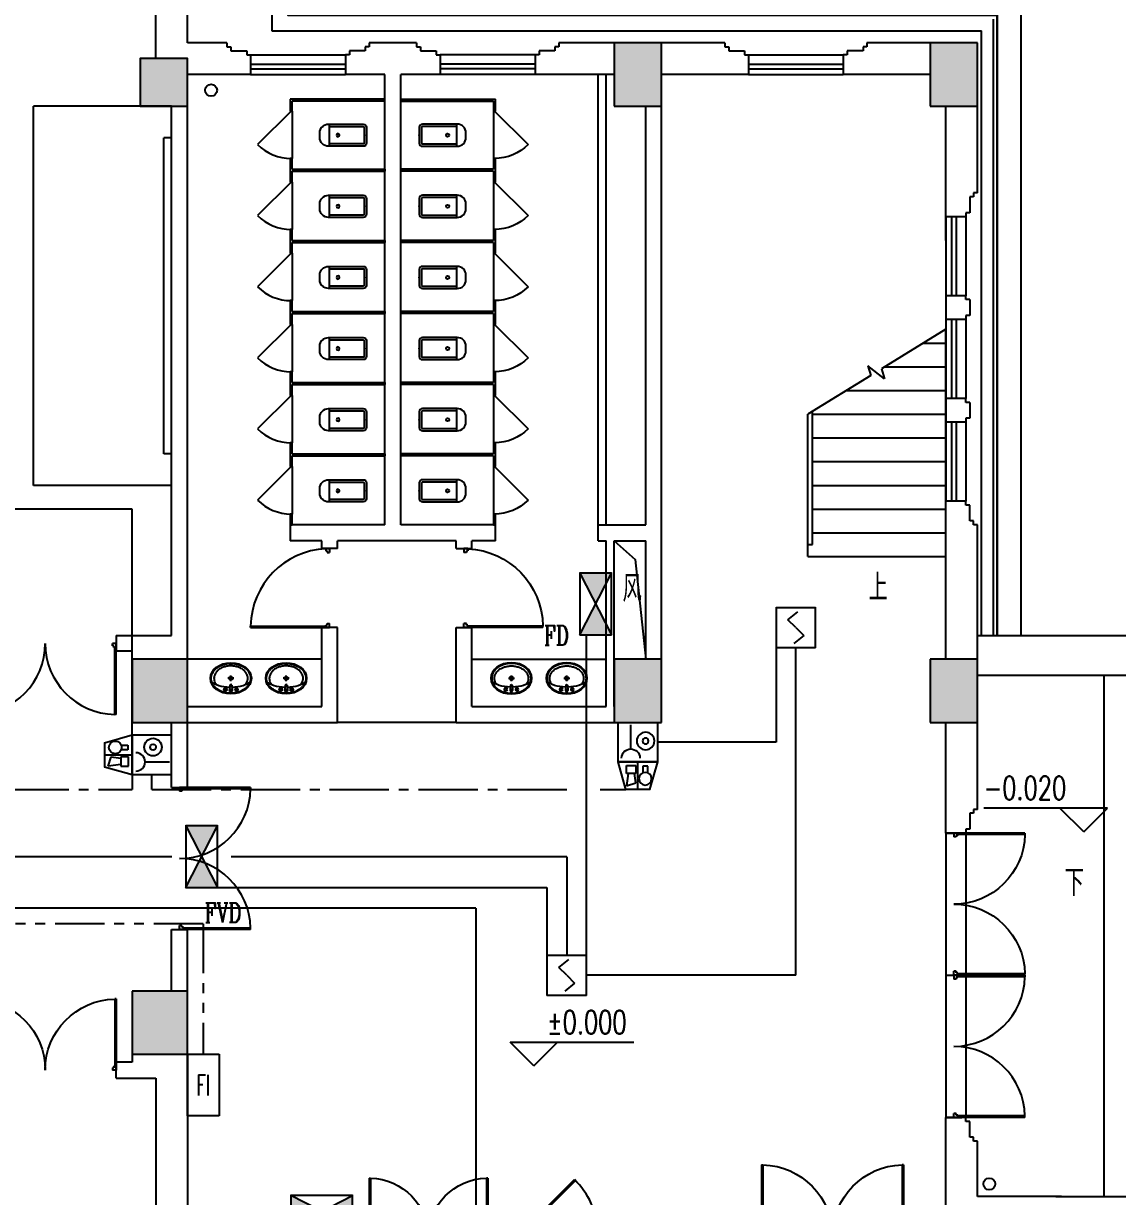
# Model space of a CAD drawing. Extents: x 190999 to 918899, y -200814 to 215286.
# Drawn here: x 507110 to 520956, y 131167 to 146013 of the extents above; entities that cross this region are included whole.
import ezdxf
from ezdxf.enums import TextEntityAlignment as Align

# ---------------------------------------------------------------- set-up
doc = ezdxf.new("R2010")
doc.units = 0
doc.header["$LTSCALE"] = 1000
doc.header["$MEASUREMENT"] = 0
doc.linetypes.add('CENTER2', pattern=[1.125, 0.75, -0.125, 0.125, -0.125])
doc.linetypes.add('PHANTOM2', pattern=[1.25, 0.625, -0.125, 0.125, -0.125, 0.125, -0.125])
for name, color, linetype in [('00-EQUIP', 3, 'Continuous'), ('00-WIRE-4', 6, 'Continuous'), ('A-卫生间', 250, 'Continuous'), ('A-墙线', 2, 'Continuous'), ('A-外包装修', 250, 'Continuous'), ('A-外窗', 145, 'Continuous'), ('A-家具', 250, 'Continuous'), ('A-门', 167, 'Continuous'), ('COLUMN', 2, 'Continuous'), ('DIM_ELEV', 3, 'Continuous'), ('DIM_SYMB', 3, 'Continuous'), ('PUB_HATCH', 250, 'Continuous'), ('PUB_TEXT', 7, 'Continuous'), ('STAIR', 5, 'Continuous'), ('屋面排水', 4, 'Continuous'), ('房间名称', 7, 'Continuous'), ('暖通-风-说明', 3, 'Continuous'), ('洞口线', 165, 'Continuous'), ('雨水管', 151, 'Continuous'), ('雨水管口', 6, 'Continuous')]:
    doc.layers.add(name, color=color, linetype=linetype)
doc.styles.add('_COMPLEX', font='COMPLEX.shx', dxfattribs={"width": 0.5})
doc.styles.add('_TCH_DIM', font='SIMPLEX', dxfattribs={"bigfont": 'GBCBIG'})
doc.styles.add('HZ-ZGBZ', font='romanc.shx', dxfattribs={"width": 0.65})
doc.styles.get("Standard").update_dxf_attribs({"font": 'simhei.ttf'})
doc.styles.add('XXK', font='romans.shx', dxfattribs={"width": 0.75, "bigfont": 'hzf.shx'})
doc.linetypes.add('BIG-DLINE', pattern='A,1,-0.15,["D",XXK,S=0.2,R=0,X=-0.1,Y=-0.09],-0.2', length=1.35)

# ---------------------------------------------------------------- blocks, each defined once
blk = doc.blocks.new('m1800')
at = {"layer": 'A-墙线'}
for p, q in [((-900, -100), (-900, 100)), ((900, -100), (900, 100))]:
    blk.add_line(p, q, dxfattribs=at)
at = {"layer": 'A-门'}
for p, q in [((-900, 900), (-900, 0)), ((-900, 900), (-880, 900)), ((-880, 900), (-880, 50)), ((880, 900), (880, 50)), ((900, 900), (880, 900)), ((900, 900), (900, 0)), ((-900, 50), (-870, 50)), ((-900, 0), (-850, 0)), ((-870, 50), (-870, 30)), ((-870, 30), (-850, 30)), ((-850, 30), (-850, 0)), ((850, 30), (850, 0)), ((870, 30), (850, 30)), ((900, 0), (850, 0)), ((870, 50), (870, 30)), ((900, 50), (870, 50))]:
    blk.add_line(p, q, dxfattribs=at)
for centre, start, end in [((-900, 0), 0, 88.7267), ((900, 0), 91.2733, 180)]:
    blk.add_arc(centre, 900, start, end, dxfattribs=at)
blk = doc.blocks.new('手盆')
at = {"layer": 'A-卫生间'}
for p, q in [((113, 12), (46, 16)), ((160, 0), (235, 0)), ((198, -37), (198, 38)), ((113, -11), (46, -16))]:
    blk.add_line(p, q, dxfattribs=at)
for centre, major_axis, ratio, start_param, end_param in [((198, 0), (0, 259), 0.763797, 3.141593, 9.424778), ((194, 0), (0, 259), 0.413212, 0.351725, 1.519021), ((106, 0), (0, 13.9), 0.9, 3.760941, 5.663837), ((194, 0), (0, 259), 0.413212, 1.620217, 2.789865)]:
    blk.add_ellipse(centre, major_axis=major_axis, ratio=ratio, start_param=start_param, end_param=end_param, dxfattribs=at)
for centre, major_axis in [((46, 0), (0, 15.8)), ((56, 71), (0, 20.6)), ((56, 71), (0, 15.6)), ((198, 0), (0, 23.4)), ((56, -71), (0, 20.6)), ((56, -71), (0, 15.6))]:
    blk.add_ellipse(centre, major_axis=major_axis, ratio=0.9, dxfattribs=at)
for points, knots in [([(198, -249), (204, -249), (211, -249), (228, -246), (239, -243), (260, -236), (270, -231), (290, -218), (299, -211), (317, -194), (325, -185), (340, -164), (347, -153), (360, -129), (365, -116), (374, -90), (378, -76), (383, -48), (385, -34), (387, -5), (387, 9), (385, 38), (383, 52), (377, 80), (373, 94), (364, 120), (358, 133), (345, 156), (338, 167), (323, 187), (314, 197), (296, 213), (287, 220), (267, 232), (257, 237), (236, 244), (225, 247), (204, 249), (193, 249), (171, 247), (161, 245), (140, 237), (129, 232), (110, 221), (100, 213), (82, 197), (74, 188), (58, 168), (51, 157), (38, 133), (32, 121), (23, 95), (19, 81), (13, 53), (11, 39), (9, 10), (9, -4), (10, -33), (12, -47), (18, -75), (21, -89), (30, -115), (36, -128), (48, -152), (55, -163), (70, -184), (78, -193), (96, -210), (105, -218), (125, -230), (135, -235), (156, -243), (167, -246), (184, -249), (191, -249), (198, -249)], [0, 0, 0, 0, 0.105369, 0.105369, 0.278747, 0.278747, 0.452125, 0.452125, 0.625504, 0.625504, 0.798882, 0.798882, 0.97226, 0.97226, 1.145639, 1.145639, 1.319017, 1.319017, 1.492395, 1.492395, 1.665774, 1.665774, 1.839152, 1.839152, 2.01253, 2.01253, 2.185909, 2.185909, 2.359287, 2.359287, 2.532665, 2.532665, 2.706044, 2.706044, 2.879422, 2.879422, 3.0528, 3.0528, 3.226179, 3.226179, 3.399557, 3.399557, 3.572935, 3.572935, 3.746313, 3.746313, 3.919692, 3.919692, 4.09307, 4.09307, 4.266448, 4.266448, 4.439827, 4.439827, 4.613205, 4.613205, 4.786583, 4.786583, 4.959962, 4.959962, 5.13334, 5.13334, 5.306718, 5.306718, 5.480097, 5.480097, 5.653475, 5.653475, 5.826853, 5.826853, 6.000232, 6.000232, 6.17361, 6.17361, 6.283185, 6.283185, 6.283185, 6.283185]), ([(119, -185), (121, -187), (123, -188), (130, -193), (135, -196), (146, -202), (152, -205), (163, -209), (169, -210), (180, -213), (186, -214), (194, -214), (196, -214), (198, -214), (204, -214), (209, -214), (222, -212), (229, -210), (241, -206), (245, -204), (254, -200), (259, -197), (269, -191), (275, -187), (286, -178), (291, -173), (300, -162), (304, -158), (314, -145), (319, -137), (327, -123), (329, -118), (334, -107), (336, -101), (341, -89), (343, -83), (346, -71), (348, -64), (351, -49), (352, -40), (354, -22), (355, -13), (355, 5), (355, 14), (354, 32), (352, 41), (349, 58), (348, 66), (343, 81), (341, 89), (335, 104), (332, 111), (326, 125), (322, 132), (314, 144), (310, 150), (301, 162), (296, 167), (287, 177), (281, 181), (272, 189), (267, 192), (256, 199), (250, 202), (238, 207), (233, 209), (223, 211), (217, 212), (205, 214), (198, 214), (186, 213), (181, 213), (171, 211), (166, 210), (151, 205), (141, 200), (128, 191), (123, 188), (119, 185)], [5.740897, 5.740897, 5.740897, 5.740897, 5.780874, 5.780874, 5.896829, 5.896829, 6.012784, 6.012784, 6.128739, 6.128739, 6.240697, 6.240697, 6.283185, 6.283185, 6.283185, 6.399826, 6.399826, 6.5409, 6.5409, 6.634, 6.634, 6.7271, 6.7271, 6.852188, 6.852188, 6.977276, 6.977276, 7.077377, 7.077377, 7.229977, 7.229977, 7.317389, 7.317389, 7.404801, 7.404801, 7.497094, 7.497094, 7.589386, 7.589386, 7.712334, 7.712334, 7.835281, 7.835281, 7.958228, 7.958228, 8.081175, 8.081175, 8.194983, 8.194983, 8.30879, 8.30879, 8.422598, 8.422598, 8.537599, 8.537599, 8.6526, 8.6526, 8.767602, 8.767602, 8.884432, 8.884432, 8.982435, 8.982435, 9.119467, 9.119467, 9.224191, 9.224191, 9.328914, 9.328914, 9.470087, 9.470087, 9.571187, 9.571187, 9.672288, 9.672288, 9.874489, 9.874489, 9.967059, 9.967059, 9.967059, 9.967059])]:
    blk.add_open_spline(points, degree=3, knots=knots, dxfattribs=at)
blk.add_point((46, 0), dxfattribs=at)
blk = doc.blocks.new('m1000')
at = {"layer": 'A-墙线'}
for p, q in [((0, 0), (0, 200)), ((1000, 0), (1000, 200))]:
    blk.add_line(p, q, dxfattribs=at)
at = {"layer": 'A-门'}
for p, q in [((0, 1100), (0, 100)), ((0, 1100), (20, 1100)), ((20, 1100), (20, 150)), ((0, 150), (30, 150)), ((30, 150), (30, 130)), ((970, 150), (970, 130)), ((1000, 150), (970, 150)), ((1000, 150), (1000, 100)), ((0, 100), (50, 100)), ((30, 130), (50, 130)), ((50, 130), (50, 100)), ((950, 130), (950, 100)), ((970, 130), (950, 130)), ((1000, 100), (950, 100))]:
    blk.add_line(p, q, dxfattribs=at)
blk.add_arc((0, 100), 1000, 2.866, 88.854, dxfattribs=at)
blk = doc.blocks.new('bfm01')
at = {"layer": 'A-墙线'}
for p, q in [((-200, 0), (0, 0)), ((-200, -1000), (0, -1000))]:
    blk.add_line(p, q, dxfattribs=at)
at = {"layer": 'A-门'}
for p, q in [((-200, -1000), (-200, 0)), ((-100, 0), (-100, -50)), ((-70, -50), (-100, -50)), ((-50, -30), (-70, -30)), ((-70, -30), (-70, -50)), ((-64, -44), (-50, -30)), ((-64, -44), (603, -711)), ((-50, 0), (-50, -30)), ((-50, -30), (617, -697)), ((0, 0), (0, -1000)), ((-70, -950), (-100, -950)), ((-100, -1000), (-100, -950)), ((-50, -1000), (-100, -1000)), ((-70, -970), (-70, -950)), ((-50, -970), (-70, -970)), ((-50, -1000), (-50, -970))]:
    blk.add_line(p, q, dxfattribs=at)
blk.add_arc((-100, 0), 1000, 272.866, 315.8103, dxfattribs=at)
blk = doc.blocks.new('_FZH')
blk.add_lwpolyline([(-0.5, -0.5), (0.5, -0.5), (0.5, 0.5), (-0.5, 0.5)], close=True)
at = {"layer": 'PUB_HATCH'}
blk.add_solid([(-0.5, -0.5), (0.5, -0.5), (-0.5, 0.5), (0.5, 0.5)], dxfattribs=at)
blk = doc.blocks.new('$lvtry$00000200')
for p, q in [((-140, -40, 0), (-140, -480, 0)), ((-110, -40, 0), (-110, -470, 0)), ((100, 0, 0), (-100, 0, 0)), ((100, -30, 0), (-100, -30, 0)), ((110, -470, 0), (110, -40, 0)), ((140, -480, 0), (140, -40, 0)), ((140, -470, 0), (-140, -470, 0)), ((-30, -590, 0), (30, -590, 0))]:
    blk.add_line(p, q)
blk.add_circle((0, -359, 0), 20)
for centre, radius, start, end in [((-100, -40, 0), 40, 90, 180), ((-100, -40, 0), 10, 90, 180), ((100, -40, 0), 40, 0, 90), ((100, -40, 0), 10, 0, 90), ((-30, -480, 0), 110, 180, 270), ((30, -480, 0), 110, 270, 0)]:
    blk.add_arc(centre, radius, start, end)
blk.add_point((0, 0))
blk = doc.blocks.new('$DorLib2D$00000114')
at = {"color": 0}
blk.add_line((0.5, 0), (-0.207, 0.707), dxfattribs=at)
blk.add_arc((0.5, 0), 1, 135, 180, dxfattribs=at)
blk = doc.blocks.new('_LINKPT1')
at = {"color": 0}
blk.add_line((0, 0), (0, 0), dxfattribs=at)
blk = doc.blocks.new('3S1KCGW2')
for p, q in [((0.5, 0.5), (-0.5, 0.5)), ((-0.5, 0.5), (-0.5, -0.5)), ((-0.2, 0.2), (0.05, 0.4)), ((0.5, -0.5), (0.5, 0.5)), ((0, 0), (-0.2, 0.2)), ((0, 0), (0.2, -0.2)), ((0.2, -0.2), (-0.05, -0.4)), ((-0.5, -0.5), (0.5, -0.5))]:
    blk.add_line(p, q)
at = {"const_width": 0.04, "flags": 128}
blk.add_lwpolyline([(-0.5, -0.5), (-0.5, 0.5), (0.5, 0.5), (0.5, -0.5)], close=True, dxfattribs=at)
at = {"xscale": 0.002, "yscale": 0.002, "zscale": 0.002}
for p in [(0, 0.5), (-0.5, 0), (0.5, 0), (0, -0.5)]:
    blk.add_blockref('_LINKPT1', p, dxfattribs=at)
at = {"flags": 9}
blk.add_attdef('A', (0, 0), '', height=0.00002, dxfattribs=at)
blk = doc.blocks.new('3T1W6ZCM')
for p, q in [((0.5, 0.5), (-0.5, 0.5)), ((-0.5, 0.5), (-0.5, -0.5)), ((0.5, -0.5), (0.5, 0.5)), ((-0.178, 0.172), (-0.178, -0.443)), ((-0.5, -0.5), (0.5, -0.5))]:
    blk.add_line(p, q)
at = {"const_width": 0.04}
blk.add_lwpolyline([(-0.5, 0.5), (-0.5, -0.5), (0.5, -0.5), (0.5, 0.5)], close=True, dxfattribs=at)
for radius in [0.222, 0.074]:
    blk.add_circle((0.197, -0.03), radius)
blk.add_arc((-0.178, 0.403), 0.231, 180, 0)
at = {"xscale": 0.002, "yscale": 0.002, "zscale": 0.002}
for p in [(0, 0.5), (-0.5, 0), (0.5, 0), (0, -0.5)]:
    blk.add_blockref('_LINKPT1', p, dxfattribs=at)
at = {"flags": 9}
blk.add_attdef('A', (0, 0), '', height=0.00002, dxfattribs=at)
blk = doc.blocks.new('6A2OE7N0')
for p, q in [((-0.3, 0.35), (-0.5, -0.35)), ((0.3, 0.35), (-0.3, 0.35)), ((0, 0.35), (0, -0.35)), ((0.5, -0.35), (0.3, 0.35)), ((-0.246, -0.061), (-0.286, 0.259)), ((-0.286, 0.259), (-0.046, 0.179)), ((-0.046, 0.179), (-0.086, -0.061)), ((-0.286, -0.061), (-0.286, -0.261)), ((-0.046, -0.061), (-0.286, -0.061)), ((-0.286, -0.261), (-0.046, -0.261)), ((-0.046, -0.261), (-0.046, -0.061)), ((0.13, -0.244), (0.13, -0.072)), ((0.25, -0.244), (0.13, -0.244)), ((0.25, -0.072), (0.25, -0.244)), ((-0.5, -0.35), (0.5, -0.35))]:
    blk.add_line(p, q)
at = {"const_width": 0.04, "flags": 128}
blk.add_lwpolyline([(-0.5, -0.35), (-0.3, 0.35), (0.3, 0.35), (0.5, -0.35)], close=True, dxfattribs=at)
blk.add_circle((0.19, 0.076), 0.16)
at = {"xscale": 0.002, "yscale": 0.002, "zscale": 0.002}
for p in [(0, 0.35), (-0.4, 0), (0.4, 0), (0, -0.35)]:
    blk.add_blockref('_LINKPT1', p, dxfattribs=at)
at = {"flags": 9}
blk.add_attdef('A', (0, 0), '', height=0.00002, dxfattribs=at)
blk = doc.blocks.new('6H2KALM6')
for p, q in [((-0.78, 0.4), (0.78, -0.4)), ((0.78, 0.4), (-0.78, -0.4)), ((0.78, 0.4), (-0.78, 0.4)), ((-0.78, 0.4), (-0.78, -0.4)), ((0.78, -0.4), (0.78, 0.4)), ((-0.78, -0.4), (0.78, -0.4))]:
    blk.add_line(p, q)
at = {"const_width": 0.04}
blk.add_lwpolyline([(-0.78, 0.4), (-0.78, -0.4), (0.78, -0.4), (0.78, 0.4)], close=True, dxfattribs=at)
for points in [[(-0.78, 0.4), (0, 0), (-0.78, -0.4)], [(0.78, 0.4), (0, 0), (0.78, -0.4)]]:
    blk.add_solid(points)
at = {"xscale": 0.002, "yscale": 0.002, "zscale": 0.002}
for p in [(0, 0.4), (-0.78, 0), (0.78, 0), (0, -0.4)]:
    blk.add_blockref('_LINKPT1', p, dxfattribs=at)
at = {"flags": 9}
blk.add_attdef('A', (0, 0), '', height=0.00002, dxfattribs=at)
blk = doc.blocks.new('6A2EJEHE')
for p, q in [((0.78, 0.4), (-0.78, 0.4)), ((-0.78, 0.4), (-0.78, -0.4)), ((0.78, -0.4), (0.78, 0.4)), ((-0.78, -0.4), (0.78, -0.4))]:
    blk.add_line(p, q)
at = {"xscale": 0.002, "yscale": 0.002, "zscale": 0.002}
for p in [(0, 0.4), (-0.78, 0), (0.78, 0), (0, -0.4)]:
    blk.add_blockref('_LINKPT1', p, dxfattribs=at)
at = {"style": '_COMPLEX', "width": 0.6, "flags": 8}
blk.add_attdef('$TEXT$', text='', height=0.52, dxfattribs=at).set_placement((0, 0), align=Align.MIDDLE_CENTER)
at = {"flags": 9}
blk.add_attdef('A', (0, 0), '', height=0.00002, dxfattribs=at)

msp = doc.modelspace()

# ---------------------------------------------------------------- hatches: boundary and pattern name
at = {"layer": 'PUB_HATCH'}
for points in [[(514584.6, 145767.4), (514584.6, 144967.4), (515184.6, 144967.4), (515184.6, 145767.4)], [(518584.6, 145767.4), (518584.6, 144967.4), (519184.6, 144967.4), (519184.6, 145767.4)], [(508484.6, 137967.4), (508484.6, 137167.4), (509184.6, 137167.4), (509184.6, 137967.4)], [(514584.6, 137967.4), (514584.6, 137167.4), (515184.6, 137167.4), (515184.6, 137967.4)], [(518584.6, 137967.4), (518584.6, 137167.4), (519184.6, 137167.4), (519184.6, 137967.4)], [(508484.6, 133767.4), (508484.6, 132967.4), (509184.6, 132967.4), (509184.6, 133767.4)]]:
    msp.add_hatch(color=256, dxfattribs=at).paths.add_polyline_path(points)

# ---------------------------------------------------------------- linework, layer by layer
at = {"layer": '00-WIRE-4'}
for p, q in [((508484.6, 139867.4), (505084.6, 139867.4)), ((508484.6, 137006.5), (508484.6, 139867.4)), ((514234.6, 134217.4), (514234.6, 138273.9)), ((516634.6, 138117.4), (516634.6, 136917.4)), ((516884.6, 133967.4), (516884.6, 138117.4)), ((516634.6, 136917.4), (515134.6, 136917.4)), ((508484.6, 136506.5), (508484.6, 136317.4)), ((508734.6, 136317.4), (508734.6, 136506.5)), ((508989, 135467.4), (505809.6, 135467.4)), ((513984.6, 135467.4), (509739, 135467.4)), ((513984.6, 135467.4), (513984.6, 134217.4)), ((509564, 135077.4), (513734.6, 135077.4)), ((513734.6, 135077.4), (513734.6, 134217.4)), ((516884.6, 133967.4), (514234.6, 133967.4))]:
    msp.add_line(p, q, dxfattribs=at)
at = {"layer": '00-WIRE-4', "linetype": 'CENTER2'}
for p, q in [((505809.6, 136317.4), (508484.6, 136317.4)), ((508734.6, 136317.4), (514059.6, 136317.4)), ((514409.6, 136317.4), (514734.6, 136317.4))]:
    msp.add_line(p, q, dxfattribs=at)
at = {"layer": '00-WIRE-4', "linetype": 'BIG-DLINE'}
for q in [(505809.6, 134817.4), (512834.6, 130567.4)]:
    msp.add_line((512834.6, 134817.4), q, dxfattribs=at)
at = {"layer": '00-WIRE-4', "linetype": 'PHANTOM2'}
for q in [(505809.6, 134617.4), (509384.6, 132967.4)]:
    msp.add_line((509384.6, 134617.4), q, dxfattribs=at)
at = {"layer": 'A-卫生间'}
for p, q in [((514384.6, 139667.4), (514384.6, 145367.4)), ((514484.6, 139667.4), (514484.6, 145367.4)), ((511684.6, 145054.9), (510484.6, 145054.9)), ((510484.6, 145054.9), (510484.6, 144904.9)), ((511684.6, 145029.9), (511684.6, 145054.9)), ((511884.6, 145054.9), (513084.6, 145054.9)), ((511884.6, 145054.9), (511884.6, 145029.9)), ((513084.6, 144904.9), (513084.6, 145054.9)), ((510484.6, 144904.9), (510509.6, 144904.9)), ((511684.6, 145029.9), (510509.6, 145029.9)), ((510509.6, 144904.9), (510509.6, 145029.9)), ((511884.6, 145029.9), (513059.6, 145029.9)), ((513059.6, 145029.9), (513059.6, 144904.9)), ((513059.6, 144904.9), (513084.6, 144904.9)), ((510509.6, 144304.9), (510484.6, 144304.9)), ((510484.6, 144304.9), (510484.6, 144167.4)), ((510509.6, 144167.4), (510509.6, 144304.9)), ((513084.6, 144304.9), (513059.6, 144304.9)), ((513059.6, 144304.9), (513059.6, 144167.4)), ((513084.6, 144167.4), (513084.6, 144304.9)), ((510484.6, 144167.4), (510484.6, 144004.9)), ((510509.6, 144167.4), (511684.6, 144167.4)), ((511684.6, 144167.4), (511684.6, 144142.4)), ((513059.6, 144167.4), (511884.6, 144167.4)), ((511884.6, 144142.4), (511884.6, 144167.4)), ((513084.6, 144004.9), (513084.6, 144167.4)), ((510484.6, 144004.9), (510509.6, 144004.9)), ((510509.6, 144142.4), (511684.6, 144142.4)), ((510509.6, 144004.9), (510509.6, 144142.4)), ((513059.6, 144142.4), (511884.6, 144142.4)), ((513059.6, 144142.4), (513059.6, 144004.9)), ((513059.6, 144004.9), (513084.6, 144004.9)), ((510509.6, 143404.9), (510484.6, 143404.9)), ((510484.6, 143404.9), (510484.6, 143267.4)), ((510484.6, 143267.4), (510484.6, 143104.9)), ((510509.6, 143267.4), (510509.6, 143404.9)), ((510509.6, 143267.4), (511684.6, 143267.4)), ((511684.6, 143267.4), (511684.6, 143242.4)), ((513059.6, 143267.4), (511884.6, 143267.4)), ((511884.6, 143242.4), (511884.6, 143267.4)), ((513084.6, 143404.9), (513059.6, 143404.9)), ((513059.6, 143404.9), (513059.6, 143267.4)), ((513084.6, 143267.4), (513084.6, 143404.9)), ((513084.6, 143104.9), (513084.6, 143267.4)), ((510509.6, 143242.4), (511684.6, 143242.4)), ((510509.6, 143104.9), (510509.6, 143242.4)), ((513059.6, 143242.4), (511884.6, 143242.4)), ((513059.6, 143242.4), (513059.6, 143104.9)), ((510484.6, 143104.9), (510509.6, 143104.9)), ((513059.6, 143104.9), (513084.6, 143104.9)), ((510509.6, 142504.9), (510484.6, 142504.9)), ((510484.6, 142504.9), (510484.6, 142367.4)), ((510484.6, 142367.4), (510484.6, 142204.9)), ((510509.6, 142367.4), (510509.6, 142504.9)), ((510509.6, 142367.4), (511684.6, 142367.4)), ((511684.6, 142367.4), (511684.6, 142342.4)), ((513059.6, 142367.4), (511884.6, 142367.4)), ((511884.6, 142342.4), (511884.6, 142367.4)), ((513084.6, 142504.9), (513059.6, 142504.9)), ((513059.6, 142504.9), (513059.6, 142367.4)), ((513084.6, 142367.4), (513084.6, 142504.9)), ((513084.6, 142204.9), (513084.6, 142367.4)), ((510509.6, 142342.4), (511684.6, 142342.4)), ((510509.6, 142204.9), (510509.6, 142342.4)), ((513059.6, 142342.4), (511884.6, 142342.4)), ((513059.6, 142342.4), (513059.6, 142204.9)), ((510484.6, 142204.9), (510509.6, 142204.9)), ((513059.6, 142204.9), (513084.6, 142204.9)), ((510509.6, 141604.9), (510484.6, 141604.9)), ((510484.6, 141604.9), (510484.6, 141467.4)), ((510509.6, 141467.4), (510509.6, 141604.9)), ((513084.6, 141604.9), (513059.6, 141604.9)), ((513059.6, 141604.9), (513059.6, 141467.4)), ((513084.6, 141467.4), (513084.6, 141604.9)), ((510484.6, 141467.4), (510484.6, 141304.9)), ((510509.6, 141467.4), (511684.6, 141467.4)), ((510509.6, 141442.4), (511684.6, 141442.4)), ((510509.6, 141304.9), (510509.6, 141442.4)), ((511684.6, 141467.4), (511684.6, 141442.4)), ((513059.6, 141467.4), (511884.6, 141467.4)), ((511884.6, 141442.4), (511884.6, 141467.4)), ((513059.6, 141442.4), (511884.6, 141442.4)), ((513059.6, 141442.4), (513059.6, 141304.9)), ((513084.6, 141304.9), (513084.6, 141467.4)), ((510484.6, 141304.9), (510509.6, 141304.9)), ((513059.6, 141304.9), (513084.6, 141304.9)), ((510509.6, 140704.9), (510484.6, 140704.9)), ((510484.6, 140704.9), (510484.6, 140567.4)), ((510509.6, 140567.4), (510509.6, 140704.9)), ((513084.6, 140704.9), (513059.6, 140704.9)), ((513059.6, 140704.9), (513059.6, 140567.4)), ((513084.6, 140567.4), (513084.6, 140704.9)), ((510484.6, 140567.4), (510484.6, 140404.9)), ((510509.6, 140567.4), (511684.6, 140567.4)), ((510509.6, 140542.4), (511684.6, 140542.4)), ((510509.6, 140404.9), (510509.6, 140542.4)), ((511684.6, 140567.4), (511684.6, 140542.4)), ((513059.6, 140567.4), (511884.6, 140567.4)), ((511884.6, 140542.4), (511884.6, 140567.4)), ((513059.6, 140542.4), (511884.6, 140542.4)), ((513059.6, 140542.4), (513059.6, 140404.9)), ((513084.6, 140404.9), (513084.6, 140567.4)), ((510484.6, 140404.9), (510509.6, 140404.9)), ((513059.6, 140404.9), (513084.6, 140404.9)), ((510509.6, 139804.9), (510484.6, 139804.9)), ((510484.6, 139804.9), (510484.6, 139667.4)), ((510509.6, 139667.4), (510509.6, 139804.9)), ((513084.6, 139804.9), (513059.6, 139804.9)), ((513059.6, 139804.9), (513059.6, 139667.4)), ((513084.6, 139667.4), (513084.6, 139804.9)), ((510484.6, 139667.4), (510509.6, 139667.4)), ((513059.6, 139667.4), (513084.6, 139667.4)), ((510884.6, 137967.4), (509184.6, 137967.4)), ((512784.6, 137967.4), (514484.6, 137967.4)), ((512584.6, 137167.4), (511084.6, 137167.4))]:
    msp.add_line(p, q, dxfattribs=at)
at = {"layer": 'A-墙线'}
for p, q in [((508784.6, 145567.4), (508784.6, 146967.4)), ((509184.6, 145767.4), (509184.6, 146967.4)), ((509684.6, 145767.4), (509184.6, 145767.4)), ((509684.6, 145767.4), (509684.6, 145717.4)), ((509684.6, 145717.4), (509734.6, 145717.4)), ((509734.6, 145717.4), (509734.6, 145667.4)), ((509734.6, 145667.4), (509934.6, 145667.4)), ((509934.6, 145667.4), (509934.6, 145617.4)), ((511234.6, 145667.4), (511234.6, 145617.4)), ((511434.6, 145667.4), (511234.6, 145667.4)), ((511434.6, 145717.4), (511434.6, 145667.4)), ((511484.6, 145717.4), (511434.6, 145717.4)), ((512084.6, 145767.4), (511484.6, 145767.4)), ((511484.6, 145767.4), (511484.6, 145717.4)), ((512084.6, 145767.4), (512084.6, 145717.4)), ((512084.6, 145717.4), (512134.6, 145717.4)), ((512134.6, 145717.4), (512134.6, 145667.4)), ((512134.6, 145667.4), (512334.6, 145667.4)), ((512334.6, 145667.4), (512334.6, 145617.4)), ((513634.6, 145667.4), (513634.6, 145617.4)), ((513834.6, 145667.4), (513634.6, 145667.4)), ((513834.6, 145717.4), (513834.6, 145667.4)), ((513884.6, 145717.4), (513834.6, 145717.4)), ((514584.6, 145767.4), (513884.6, 145767.4)), ((513884.6, 145767.4), (513884.6, 145717.4)), ((515984.6, 145767.4), (515184.6, 145767.4)), ((515984.6, 145767.4), (515984.6, 145717.4)), ((515984.6, 145717.4), (516034.6, 145717.4)), ((516034.6, 145717.4), (516034.6, 145667.4)), ((516034.6, 145667.4), (516234.6, 145667.4)), ((516234.6, 145667.4), (516234.6, 145617.4)), ((517534.6, 145667.4), (517534.6, 145617.4)), ((517734.6, 145667.4), (517534.6, 145667.4)), ((517734.6, 145717.4), (517734.6, 145667.4)), ((517784.6, 145717.4), (517734.6, 145717.4)), ((518584.6, 145767.4), (517784.6, 145767.4)), ((517784.6, 145767.4), (517784.6, 145717.4)), ((509934.6, 145617.4), (509984.6, 145617.4)), ((509984.6, 145617.4), (509984.6, 145367.4)), ((511234.6, 145617.4), (511184.6, 145617.4)), ((511184.6, 145617.4), (511184.6, 145367.4)), ((512334.6, 145617.4), (512384.6, 145617.4)), ((512384.6, 145617.4), (512384.6, 145367.4)), ((513634.6, 145617.4), (513584.6, 145617.4)), ((513584.6, 145617.4), (513584.6, 145367.4)), ((516234.6, 145617.4), (516284.6, 145617.4)), ((516284.6, 145617.4), (516284.6, 145367.4)), ((517534.6, 145617.4), (517484.6, 145617.4)), ((517484.6, 145617.4), (517484.6, 145367.4)), ((509984.6, 145367.4), (509184.6, 145367.4)), ((511684.6, 145367.4), (511184.6, 145367.4)), ((511684.6, 139667.4), (511684.6, 145367.4)), ((511884.6, 139667.4), (511884.6, 145367.4)), ((512384.6, 145367.4), (511884.6, 145367.4)), ((514584.6, 145367.4), (513584.6, 145367.4)), ((516284.6, 145367.4), (515184.6, 145367.4)), ((518584.6, 145367.4), (517484.6, 145367.4)), ((509184.6, 137967.4), (509184.6, 145267.4)), ((508984.6, 138267.4), (508984.6, 144967.4)), ((514984.6, 139667.4), (514984.6, 144967.4)), ((515184.6, 137967.4), (515184.6, 144967.4)), ((518784.6, 143267.4), (518784.6, 144967.4)), ((519184.6, 143867.4), (519184.6, 144967.4)), ((519184.6, 143867.4), (519134.6, 143867.4)), ((519134.6, 143867.4), (519134.6, 143817.4)), ((519134.6, 143817.4), (519084.6, 143817.4)), ((519084.6, 143817.4), (519084.6, 143617.4)), ((519034.6, 143567.4), (518784.6, 143567.4)), ((519034.6, 143617.4), (519034.6, 143567.4)), ((519084.6, 143617.4), (519034.6, 143617.4)), ((518784.6, 142567.4), (518784.6, 142267.4)), ((519034.6, 142567.4), (518784.6, 142567.4)), ((519034.6, 142517.4), (519034.6, 142567.4)), ((519084.6, 142517.4), (519034.6, 142517.4)), ((519084.6, 142517.4), (519084.6, 142317.4)), ((519034.6, 142267.4), (518784.6, 142267.4)), ((519034.6, 142317.4), (519034.6, 142267.4)), ((519084.6, 142317.4), (519034.6, 142317.4)), ((518784.6, 141267.4), (518784.6, 140967.4)), ((519034.6, 141267.4), (518784.6, 141267.4)), ((519034.6, 141217.4), (519034.6, 141267.4)), ((519084.6, 141217.4), (519034.6, 141217.4)), ((519084.6, 141217.4), (519084.6, 141017.4)), ((519034.6, 140967.4), (518784.6, 140967.4)), ((519034.6, 141017.4), (519034.6, 140967.4)), ((519084.6, 141017.4), (519034.6, 141017.4)), ((518784.6, 137967.4), (518784.6, 139967.4)), ((519034.6, 139967.4), (518784.6, 139967.4)), ((519034.6, 139917.4), (519034.6, 139967.4)), ((519084.6, 139917.4), (519034.6, 139917.4)), ((519084.6, 139717.4), (519084.6, 139917.4)), ((519134.6, 139717.4), (519084.6, 139717.4)), ((519134.6, 139667.4), (519134.6, 139717.4)), ((511684.6, 139667.4), (510484.6, 139667.4)), ((510484.6, 139667.4), (510484.6, 139467.4)), ((513084.6, 139667.4), (511884.6, 139667.4)), ((513084.6, 139467.4), (513084.6, 139667.4)), ((514384.6, 139467.4), (514384.6, 139667.4)), ((514384.6, 139667.4), (514984.6, 139667.4)), ((519184.6, 139667.4), (519134.6, 139667.4)), ((519184.6, 137967.4), (519184.6, 139667.4)), ((510884.6, 139467.4), (510484.6, 139467.4)), ((510884.6, 139367.4), (510884.6, 139467.4)), ((511084.6, 139367.4), (511084.6, 139467.4)), ((512584.6, 139467.4), (511084.6, 139467.4)), ((512584.6, 139367.4), (512584.6, 139467.4)), ((512784.6, 139367.4), (512784.6, 139467.4)), ((513084.6, 139467.4), (512784.6, 139467.4)), ((514384.6, 139467.4), (514484.6, 139467.4)), ((514484.6, 137367.4), (514484.6, 139467.4)), ((514584.6, 139467.4), (514984.6, 139467.4)), ((514584.6, 137367.4), (514584.6, 139467.4)), ((514984.6, 137967.4), (514984.6, 139467.4)), ((510884.6, 137367.4), (510884.6, 138367.4)), ((511084.6, 137167.4), (511084.6, 138367.4)), ((512584.6, 137167.4), (512584.6, 138367.4)), ((512784.6, 137367.4), (512784.6, 138367.4)), ((508284.6, 138267.4), (508984.6, 138267.4)), ((508484.6, 138067.4), (508284.6, 138067.4)), ((508484.6, 137967.4), (508484.6, 138067.4)), ((509184.6, 137367.4), (510884.6, 137367.4)), ((512784.6, 137367.4), (514484.6, 137367.4)), ((508984.6, 136345.5), (508984.6, 137167.4)), ((509184.6, 136345.5), (509184.6, 137167.4)), ((509184.6, 137167.4), (511084.6, 137167.4)), ((512584.6, 137167.4), (514584.6, 137167.4)), ((518784.6, 135767.4), (518784.6, 137167.4)), ((519184.6, 136067.4), (519184.6, 137167.4)), ((519134.6, 136017.4), (519084.6, 136017.4)), ((519084.6, 136017.4), (519084.6, 135817.4)), ((519184.6, 136067.4), (519134.6, 136067.4)), ((519134.6, 136067.4), (519134.6, 136017.4)), ((519034.6, 135767.4), (518784.6, 135767.4)), ((519034.6, 135817.4), (519034.6, 135767.4)), ((519084.6, 135817.4), (519034.6, 135817.4)), ((508984.6, 133767.4), (508984.6, 134545.5)), ((509184.6, 133767.4), (509184.6, 134545.5)), ((508484.6, 132867.4), (508284.6, 132867.4)), ((508484.6, 132967.4), (508484.6, 132867.4)), ((509184.6, 132967.4), (509184.6, 130767.4)), ((508284.6, 132667.4), (508784.6, 132667.4)), ((508784.6, 132667.4), (508784.6, 123967.4)), ((518784.6, 130767.4), (518784.6, 132167.4)), ((519034.6, 132167.4), (518784.6, 132167.4)), ((519034.6, 132117.4), (519034.6, 132167.4)), ((519084.6, 132117.4), (519034.6, 132117.4)), ((519084.6, 131917.4), (519084.6, 132117.4)), ((519134.6, 131917.4), (519084.6, 131917.4)), ((519134.6, 131867.4), (519134.6, 131917.4)), ((519184.6, 131867.4), (519134.6, 131867.4)), ((519184.6, 131167.4), (519184.6, 131867.4)), ((520245.4, 131167.4), (519184.6, 131167.4))]:
    msp.add_line(p, q, dxfattribs=at)
at = {"layer": 'A-外包装修'}
for p, q in [((510254.6, 149537.4), (510254.6, 145917.4)), ((519434.6, 138267.4), (519434.6, 146117.4)), ((519384.6, 138267.4), (519384.6, 146067.4)), ((510254.6, 145917.4), (519234.6, 145917.4)), ((519234.6, 138267.4), (519234.6, 145917.4))]:
    msp.add_line(p, q, dxfattribs=at)
at = {"layer": 'A-外窗'}
for p, q in [((509984.6, 145617.4), (511184.6, 145617.4)), ((509984.6, 145497.4), (511184.6, 145497.4)), ((513584.6, 145617.4), (512384.6, 145617.4)), ((513584.6, 145497.4), (512384.6, 145497.4)), ((516284.6, 145617.4), (517484.6, 145617.4)), ((516284.6, 145497.4), (517484.6, 145497.4)), ((509984.6, 145437.4), (511184.6, 145437.4)), ((509984.6, 145367.4), (511184.6, 145367.4)), ((513584.6, 145437.4), (512384.6, 145437.4)), ((513584.6, 145367.4), (512384.6, 145367.4)), ((516284.6, 145437.4), (517484.6, 145437.4)), ((516284.6, 145367.4), (517484.6, 145367.4)), ((518784.6, 143567.4), (518784.6, 142567.4)), ((518854.6, 143567.4), (518854.6, 142567.4)), ((518914.6, 143567.4), (518914.6, 142567.4)), ((519034.6, 143567.4), (519034.6, 142567.4)), ((518784.6, 142267.4), (518784.6, 141267.4)), ((518854.6, 142267.4), (518854.6, 141267.4)), ((518914.6, 142267.4), (518914.6, 141267.4)), ((519034.6, 142267.4), (519034.6, 141267.4)), ((518784.6, 140967.4), (518784.6, 139967.4)), ((518854.6, 140967.4), (518854.6, 139967.4)), ((518914.6, 140967.4), (518914.6, 139967.4)), ((519034.6, 140967.4), (519034.6, 139967.4))]:
    msp.add_line(p, q, dxfattribs=at)
at = {"layer": 'A-家具'}
for p, q in [((507234.6, 140167.4), (507234.6, 144967.4)), ((508984.6, 144967.4), (507234.6, 144967.4)), ((508884.6, 140567.4), (508884.6, 144567.4)), ((508984.6, 144567.4), (508884.6, 144567.4)), ((508984.6, 140567.4), (508884.6, 140567.4)), ((508984.6, 140167.4), (507234.6, 140167.4))]:
    msp.add_line(p, q, dxfattribs=at)
at = {"layer": 'A-门'}
for p, q in [((510509.6, 144904.9), (510509.6, 144304.9)), ((513059.6, 144904.9), (513059.6, 144304.9)), ((510509.6, 144004.9), (510509.6, 143404.9)), ((513059.6, 144004.9), (513059.6, 143404.9)), ((510509.6, 143104.9), (510509.6, 142504.9)), ((513059.6, 143104.9), (513059.6, 142504.9)), ((510509.6, 142204.9), (510509.6, 141604.9)), ((513059.6, 142204.9), (513059.6, 141604.9)), ((510509.6, 141304.9), (510509.6, 140704.9)), ((513059.6, 141304.9), (513059.6, 140704.9)), ((510509.6, 140404.9), (510509.6, 139804.9)), ((513059.6, 140404.9), (513059.6, 139804.9)), ((518784.6, 135767.4), (518784.6, 132167.4)), ((519034.6, 135767.4), (519034.6, 132167.4))]:
    msp.add_line(p, q, dxfattribs=at)
at = {"layer": 'COLUMN'}
for p, q in [((514584.6, 145767.4), (514584.6, 144967.4)), ((515184.6, 145767.4), (514584.6, 145767.4)), ((515184.6, 144967.4), (515184.6, 145767.4)), ((518584.6, 145767.4), (518584.6, 144967.4)), ((519184.6, 145767.4), (518584.6, 145767.4)), ((519184.6, 144967.4), (519184.6, 145767.4)), ((514584.6, 144967.4), (515184.6, 144967.4)), ((518584.6, 144967.4), (519184.6, 144967.4)), ((508484.6, 137967.4), (508484.6, 137167.4)), ((509184.6, 137967.4), (508484.6, 137967.4)), ((509184.6, 137167.4), (509184.6, 137967.4)), ((514584.6, 137967.4), (514584.6, 137167.4)), ((515184.6, 137967.4), (514584.6, 137967.4)), ((515184.6, 137167.4), (515184.6, 137967.4)), ((518584.6, 137967.4), (518584.6, 137167.4)), ((519184.6, 137967.4), (518584.6, 137967.4)), ((519184.6, 137167.4), (519184.6, 137967.4)), ((508484.6, 137167.4), (509184.6, 137167.4)), ((514584.6, 137167.4), (515184.6, 137167.4)), ((518584.6, 137167.4), (519184.6, 137167.4)), ((508484.6, 133767.4), (508484.6, 132967.4)), ((509184.6, 133767.4), (508484.6, 133767.4)), ((509184.6, 132967.4), (509184.6, 133767.4)), ((508484.6, 132967.4), (509184.6, 132967.4))]:
    msp.add_line(p, q, dxfattribs=at)
at = {"layer": 'DIM_ELEV'}
for p, q in [((520827.4, 136084.1), (519262.4, 136084.1)), ((520527.4, 135784.1), (520227.4, 136084.1)), ((520527.4, 135784.1), (520827.4, 136084.1)), ((513570, 132820.5), (513270, 133120.5)), ((513270, 133120.5), (514835, 133120.5)), ((513570, 132820.5), (513870, 133120.5))]:
    msp.add_line(p, q, dxfattribs=at)
at = {"layer": 'DIM_SYMB'}
for points in [[(517909.6, 139267.4, 0, 0, 0), (517909.6, 141117.4, 80, 0, 0), (517909.6, 141417.4, 0, 0, 0)], [(520784.6, 134467.4, 0, 0, 0), (523184.6, 134467.4, 80, 0, 0), (523484.6, 134467.4, 0, 0, 0)]]:
    msp.add_lwpolyline(points, format="xyseb", dxfattribs=at)
at = {"layer": 'STAIR'}
for p, q in [((518784.6, 142145.1), (517969.1, 141642.9)), ((518784.6, 139267.4), (518784.6, 142145.1)), ((518496, 141967.4), (518784.6, 141967.4)), ((518007.7, 141513.5), (517796.8, 141680.5)), ((517796.8, 141680.5), (517833.1, 141559.1)), ((517800.8, 141667.4), (517813.4, 141667.4)), ((517969.1, 141642.9), (518007.7, 141513.5)), ((518008.9, 141667.4), (518784.6, 141667.4)), ((517833.1, 141559.1), (517034.6, 141067.4)), ((517521.7, 141367.4), (518784.6, 141367.4)), ((517034.6, 139417.4), (517034.6, 141067.4)), ((517034.6, 139417.4), (517034.6, 141067.4)), ((517094.6, 139417.4), (517094.6, 141104.3)), ((517094.6, 141067.4), (518784.6, 141067.4)), ((517094.6, 140767.4), (518784.6, 140767.4)), ((517094.6, 140467.4), (518784.6, 140467.4)), ((517094.6, 140167.4), (518784.6, 140167.4)), ((517094.6, 139867.4), (518784.6, 139867.4)), ((517094.6, 139567.4), (518784.6, 139567.4)), ((517034.6, 139267.4), (517034.6, 139417.4)), ((517034.6, 139417.4), (517094.6, 139417.4)), ((517034.6, 139267.4), (518784.6, 139267.4)), ((519184.6, 138267.4), (523484.6, 138267.4)), ((519184.6, 137767.4), (523484.6, 137767.4)), ((520784.6, 137767.4), (520784.6, 131167.4)), ((520174.7, 131167.4), (523484.6, 131167.4))]:
    msp.add_line(p, q, dxfattribs=at)
at = {"layer": '屋面排水'}
for points in [[(510084.6, 150239.9), (510084.6, 149737.4), (510454.6, 149737.4), (510454.6, 146117.4), (519434.6, 146117.4), (519434.6, 138267.4), (519734.6, 138267.4), (519734.6, 146417.4), (510754.6, 146417.4), (510754.6, 150037.4), (510384.6, 150037.4), (510384.6, 150239.9)], [(510084.6, 149737.4), (510454.6, 149737.4), (510454.6, 146117.4), (519434.6, 146117.4), (519434.6, 138267.4), (519734.6, 138267.4), (519734.6, 146417.4), (510754.6, 146417.4), (510754.6, 149883.6)]]:
    msp.add_lwpolyline(points, dxfattribs=at)
at = {"layer": '洞口线'}
msp.add_lwpolyline([(514584.6, 139467.4), (514852.8, 139227.3), (514984.6, 137967.4)], dxfattribs=at)
at = {"layer": '雨水管'}
msp.add_circle((509484.6, 145167.4), 75, dxfattribs=at)
at = {"layer": '雨水管口'}
msp.add_circle((519333.1, 131326.7), 75, dxfattribs=at)

# ---------------------------------------------------------------- block references
at = {"rotation": 90}
for p in [(509734.6, 137527.4), (510434.6, 137527.4)]:
    msp.add_blockref('手盆', p, dxfattribs=at)
at = {"xscale": -1, "rotation": 270}
for p in [(513284.6, 137527.4), (513984.6, 137527.4)]:
    msp.add_blockref('手盆', p, dxfattribs=at)
at = {"layer": '00-EQUIP', "yscale": 500, "zscale": 500}
for name, p, xscale, rotation in [('6H2KALM6', (514350.3, 138667.4), 500, 90), ('3S1KCGW2', (516884.6, 138367.4), 500, 180), ('3T1W6ZCM', (514884.6, 136917.4), -500, 180), ('6A2OE7N0', (508309.6, 136756.5), 500, 90), ('3T1W6ZCM', (508734.6, 136756.5), 500, 90), ('6A2OE7N0', (514884.6, 136492.4), -500, 180), ('6H2KALM6', (509364, 135467.4), 500, 90), ('3S1KCGW2', (513984.6, 133967.4), 500, 180), ('6H2KALM6', (510884.6, 130981.8), 500, 180)]:
    msp.add_blockref(name, p, dxfattribs=dict(at, xscale=xscale, rotation=rotation))
at = {"layer": '00-EQUIP'}
ref = msp.add_blockref('6A2EJEHE', (509384.6, 132577.4), dxfattribs=dict(at, xscale=-500, yscale=500, zscale=500, rotation=90))
ref.add_attrib('$TEXT$', 'FI', dxfattribs={"layer": '0', "height": 260, "style": '_COMPLEX', "width": 0.6, "flags": 8}).set_placement((509384.6, 132577.4), align=Align.MIDDLE_CENTER)
at = {"layer": 'A-卫生间', "yscale": -0.9999999999999998, "rotation": 90.00000000106468}
for p in [(511450.2, 144598.6, 0), (511450.2, 143698.6, 0), (511450.2, 142798.6, 0), (511450.2, 141898.6, 0), (511450.2, 140998.6, 0), (511450.2, 140098.6, 0)]:
    msp.add_blockref('$lvtry$00000200', p, dxfattribs=at)
at = {"layer": 'A-卫生间', "rotation": 89.99999999893537}
for p in [(512118.9, 144598.6, 0), (512118.9, 143698.6, 0), (512118.9, 142798.6, 0), (512118.9, 141898.6, 0), (512118.9, 140998.6, 0), (512118.9, 140098.6, 0)]:
    msp.add_blockref('$lvtry$00000200', p, dxfattribs=at)
at = {"layer": 'A-门', "xscale": -600, "zscale": 25, "rotation": 270}
for p, yscale in [((510497.1, 144604.9), -600), ((513072.1, 144604.9), 600), ((510497.1, 143704.9), -600), ((513072.1, 143704.9), 600), ((510497.1, 142804.9), -600), ((513072.1, 142804.9), 600), ((510497.1, 141904.9), -600), ((513072.1, 141904.9), 600), ((510497.1, 141004.9), -600), ((513072.1, 141004.9), 600), ((510497.1, 140104.9), -600), ((513072.1, 140104.9), 600)]:
    msp.add_blockref('$DorLib2D$00000114', p, dxfattribs=dict(at, yscale=yscale))
at = {"layer": 'A-门'}
for name, p, rotation in [('m1000', (511084.6, 138367.4), 90), ('m1800', (507384.6, 138167.4), 180), ('m1800', (509084.6, 135445.5), 270), ('m1800', (518884.6, 133067.4), 270), ('bfm01', (513384.6, 130767.4), 90)]:
    msp.add_blockref(name, p, dxfattribs=dict(at, rotation=rotation))
at = {"layer": 'A-门', "xscale": -1, "rotation": 270}
for name, p in [('m1000', (512584.6, 138367.4)), ('m1800', (518884.6, 134867.4))]:
    msp.add_blockref(name, p, dxfattribs=at)
at = {"layer": 'A-门', "xscale": -1}
for p in [(507384.6, 132767.4), (517349, 130667.4)]:
    msp.add_blockref('m1800', p, dxfattribs=at)
at = {"layer": 'A-门', "xscale": -0.8333333332557231, "yscale": 0.8333333332557231, "zscale": 0.8333333333333334}
msp.add_blockref('m1800', (512234.6, 130650.7), dxfattribs=at)
at = {"layer": 'COLUMN', "xscale": 600, "yscale": 600, "zscale": 600}
msp.add_blockref('_FZH', (508884.6, 145267.4), dxfattribs=at)

# ---------------------------------------------------------------- texts
at = {"layer": 'PUB_TEXT', "style": '_TCH_DIM'}
for s, p in [('上', (517805.3, 138707.4)), ('下', (520287.2, 134969.3))]:
    msp.add_text(s, height=337.6, dxfattribs=at).set_placement(p)
at = {"layer": 'PUB_TEXT', "style": '_TCH_DIM', "width": 0.705882}
for s, p in [('-0.020', (519262.4, 136189)), ('%%P0.000', (513735, 133225.4))]:
    msp.add_text(s, height=297.5, dxfattribs=at).set_placement(p)
at = {"layer": '房间名称', "style": '_TCH_DIM'}
msp.add_text('风', height=337.6, dxfattribs=at).set_placement((514691.7, 138693.2))
at = {"layer": '暖通-风-说明', "style": 'HZ-ZGBZ', "width": 0.7}
for s, p in [('FD', (513696.8, 138143.1)), ('FVD', (509402.8, 134635.4))]:
    msp.add_text(s, height=250, dxfattribs=at).set_placement(p)

doc.saveas('drawing.dxf')
